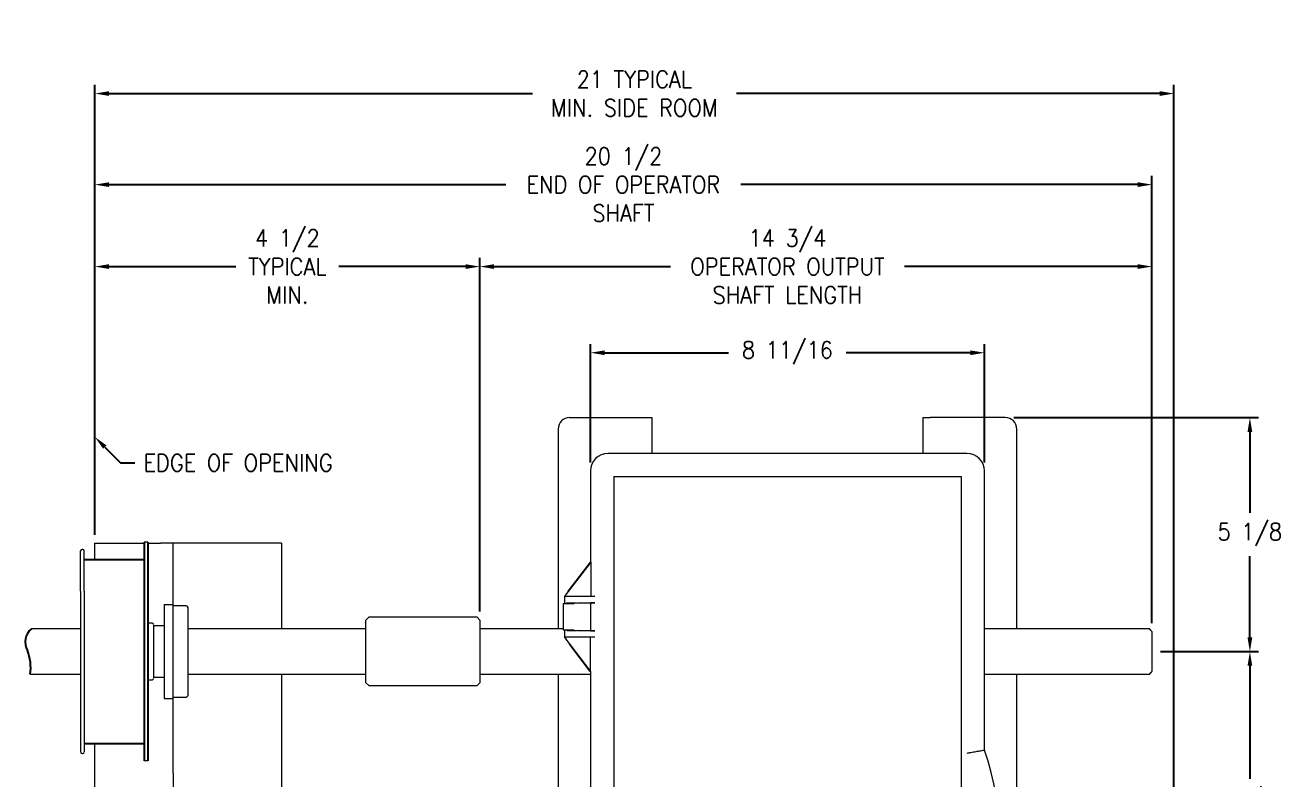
# Model space of a CAD drawing. Extents: x 2.2 to 51.7, y 8.3 to 42.6.
# Drawn here: x 2.2 to 29.89, y 26.03 to 42.56 of the extents above; entities that cross this region are included whole.
import ezdxf

# ---------------------------------------------------------------- set-up
doc = ezdxf.new("R2010")
doc.units = 0
doc.header["$LTSCALE"] = 0.5
doc.header["$MEASUREMENT"] = 0
doc.layers.get('Defpoints').update_dxf_attribs({"linetype": 'CONTINUOUS'})
doc.layers.add('DIM', color=1, linetype='CONTINUOUS')
doc.layers.add('OBJ', color=3, linetype='CONTINUOUS')
doc.styles.add('ROMANS', font='romans.shx', dxfattribs={"width": 0.9, "height": 0.375})
doc.dimstyles.new('GENIE', dxfattribs={"dimscale": 2, "dimtxt": 0.25, "dimasz": 0.156, "dimexe": 0.095, "dimexo": 0.0925, "dimgap": 0.095, "dimtad": 0, "dimtih": 1, "dimtoh": 1, "dimdec": 5, "dimzin": 4, "dimdsep": 46, "dimlunit": 5, "dimtxsty": 'ROMANS', "dimcen": 0.045, "dimadec": 0, "dimazin": 0, "dimtfac": 1, "dimtdec": 5, "dimtofl": 0, "dimtmove": 0, "dimatfit": 3, "dimfxl": 0, "dimfrac": 2, "dimtolj": 1, "dimtzin": 4, "dimarcsym": 0})

# ---------------------------------------------------------------- blocks, each defined once
blk = doc.blocks.new('*D15')
at = {"layer": 'Defpoints', "color": 0}
for p in [(12.177, 37.268), (3.727, 31.198), (12.177, 29.513)]:
    blk.add_point(p, dxfattribs=at)
at = {"layer": 'DIM', "color": 0, "lineweight": -2}
for p, q in [((3.727, 31.383), (3.727, 37.458)), ((12.177, 29.698), (12.177, 37.458)), ((4.039, 37.268), (6.821, 37.268)), ((11.865, 37.268), (9.082, 37.268))]:
    blk.add_line(p, q, dxfattribs=at)
at = {"layer": 'DIM', "color": 0}
for points in [[(4.039, 37.32), (4.039, 37.216), (3.727, 37.268)], [(11.865, 37.32), (11.865, 37.216), (12.177, 37.268)]]:
    blk.add_solid(points, dxfattribs=at)
at = {"layer": 'DIM', "color": 0, "insert": (7.952, 37.268), "char_height": 0.375, "attachment_point": 5, "style": 'ROMANS'}
blk.add_mtext('\\A1;4 1/2\\PTYPICAL\\PMIN.', dxfattribs=at)
blk = doc.blocks.new('*D31')
at = {"layer": 'Defpoints', "color": 0}
for p in [(26.927, 37.268), (12.177, 29.513), (26.927, 29.261)]:
    blk.add_point(p, dxfattribs=at)
at = {"layer": 'DIM', "color": 0, "lineweight": -2}
for p, q in [((12.177, 29.698), (12.177, 37.458)), ((26.927, 29.446), (26.927, 37.458)), ((12.489, 37.268), (16.358, 37.268)), ((26.615, 37.268), (21.495, 37.268))]:
    blk.add_line(p, q, dxfattribs=at)
at = {"layer": 'DIM', "color": 0}
for points in [[(12.489, 37.32), (12.489, 37.216), (12.177, 37.268)], [(26.615, 37.32), (26.615, 37.216), (26.927, 37.268)]]:
    blk.add_solid(points, dxfattribs=at)
at = {"layer": 'DIM', "color": 0, "insert": (18.927, 37.268), "char_height": 0.375, "attachment_point": 5, "style": 'ROMANS'}
blk.add_mtext('\\A1;14 3/4\\POPERATOR OUTPUT\\PSHAFT LENGTH', dxfattribs=at)
blk = doc.blocks.new('*D32')
at = {"layer": 'Defpoints', "color": 0}
for p in [(26.927, 39.066), (3.727, 31.198), (26.927, 31.198)]:
    blk.add_point(p, dxfattribs=at)
at = {"layer": 'DIM', "color": 0, "lineweight": -2}
for p, q in [((3.727, 31.383), (3.727, 39.256)), ((4.039, 39.066), (12.75, 39.066)), ((26.615, 39.066), (17.903, 39.066)), ((26.927, 31.383), (26.927, 39.256))]:
    blk.add_line(p, q, dxfattribs=at)
at = {"layer": 'DIM', "color": 0}
for points in [[(4.039, 39.118), (4.039, 39.014), (3.727, 39.066)], [(26.615, 39.118), (26.615, 39.014), (26.927, 39.066)]]:
    blk.add_solid(points, dxfattribs=at)
at = {"layer": 'DIM', "color": 0, "insert": (15.327, 39.066), "char_height": 0.375, "attachment_point": 5, "style": 'ROMANS'}
blk.add_mtext('\\A1;20 1/2\\PEND OF OPERATOR\\PSHAFT', dxfattribs=at)
blk = doc.blocks.new('*D33')
at = {"layer": 'Defpoints', "color": 0}
for p in [(23.25, 35.377), (14.603, 32.784), (23.25, 32.784)]:
    blk.add_point(p, dxfattribs=at)
at = {"layer": 'DIM', "color": 0, "lineweight": -2}
for p, q in [((14.603, 32.969), (14.603, 35.567)), ((23.25, 32.969), (23.25, 35.567)), ((14.915, 35.377), (17.636, 35.377)), ((22.938, 35.377), (20.217, 35.377))]:
    blk.add_line(p, q, dxfattribs=at)
at = {"layer": 'DIM', "color": 0}
for points in [[(14.915, 35.429), (14.915, 35.325), (14.603, 35.377)], [(22.938, 35.429), (22.938, 35.325), (23.25, 35.377)]]:
    blk.add_solid(points, dxfattribs=at)
at = {"layer": 'DIM', "color": 0, "insert": (18.927, 35.377), "char_height": 0.375, "attachment_point": 5, "style": 'ROMANS'}
blk.add_mtext('\\A1;8 11/16', dxfattribs=at)
blk = doc.blocks.new('*D35')
at = {"layer": 'Defpoints', "color": 0}
for p in [(27.409, 41.064), (3.727, 31.198), (27.409, 22.531)]:
    blk.add_point(p, dxfattribs=at)
at = {"layer": 'DIM', "color": 0, "lineweight": -2}
for p, q in [((3.727, 31.383), (3.727, 41.254)), ((27.409, 22.716), (27.409, 41.254)), ((4.039, 41.064), (13.329, 41.064)), ((27.097, 41.064), (17.807, 41.064))]:
    blk.add_line(p, q, dxfattribs=at)
at = {"layer": 'DIM', "color": 0}
for points in [[(4.039, 41.116), (4.039, 41.012), (3.727, 41.064)], [(27.097, 41.116), (27.097, 41.012), (27.409, 41.064)]]:
    blk.add_solid(points, dxfattribs=at)
at = {"layer": 'DIM', "color": 0, "insert": (15.568, 41.064), "char_height": 0.375, "attachment_point": 5, "style": 'ROMANS'}
blk.add_mtext('\\A1;21 TYPICAL\\PMIN. SIDE ROOM', dxfattribs=at)
blk = doc.blocks.new('*D36')
at = {"layer": 'Defpoints', "color": 0}
for p in [(26.927, 28.821), (27.409, 22.279), (29.076, 22.279)]:
    blk.add_point(p, dxfattribs=at)
at = {"layer": 'DIM', "color": 0, "lineweight": -2}
for p, q in [((27.112, 28.821), (29.266, 28.821)), ((29.076, 28.509), (29.076, 26.026)), ((29.076, 22.591), (29.076, 25.074)), ((27.594, 22.279), (29.266, 22.279))]:
    blk.add_line(p, q, dxfattribs=at)
at = {"layer": 'DIM', "color": 0}
for points in [[(29.024, 28.509), (29.128, 28.509), (29.076, 28.821)], [(29.024, 22.591), (29.128, 22.591), (29.076, 22.279)]]:
    blk.add_solid(points, dxfattribs=at)
at = {"layer": 'DIM', "color": 0, "insert": (29.076, 25.55), "char_height": 0.375, "attachment_point": 5, "style": 'ROMANS'}
blk.add_mtext('\\A1;6 9/16', dxfattribs=at)
blk = doc.blocks.new('*D39')
at = {"layer": 'Defpoints', "color": 0}
for p in [(23.708, 33.954), (27.112, 28.821), (29.076, 28.821)]:
    blk.add_point(p, dxfattribs=at)
at = {"layer": 'DIM', "color": 0, "lineweight": -2}
for p, q in [((23.893, 33.954), (29.266, 33.954)), ((29.076, 33.642), (29.076, 31.863)), ((29.076, 29.133), (29.076, 30.912)), ((27.297, 28.821), (29.266, 28.821))]:
    blk.add_line(p, q, dxfattribs=at)
at = {"layer": 'DIM', "color": 0}
for points in [[(29.024, 33.642), (29.128, 33.642), (29.076, 33.954)], [(29.024, 29.133), (29.128, 29.133), (29.076, 28.821)]]:
    blk.add_solid(points, dxfattribs=at)
at = {"layer": 'DIM', "color": 0, "insert": (29.076, 31.388), "char_height": 0.375, "attachment_point": 5, "style": 'ROMANS'}
blk.add_mtext('\\A1;5 1/8', dxfattribs=at)

msp = doc.modelspace()

# ---------------------------------------------------------------- linework, layer by layer
at = {"layer": 'DIM'}
for p, q in [((3.72652, 31.383085), (3.72652, 35.314936)), ((3.947172, 33.307148), (4.292645, 32.961783)), ((4.292645, 32.961783), (4.604645, 32.961783)), ((4.809034, 31.217932), (4.809034, 26.423598)), ((4.889027, 31.217932), (4.889027, 26.423598)), ((3.496287, 30.838359), (4.809034, 30.838359)), ((3.496287, 26.803171), (4.809034, 26.803171))]:
    msp.add_line(p, q, dxfattribs=at)
at = {"layer": 'DIM', "lineweight": 15}
for p, q in [((3.415037, 30.143782), (3.415037, 31.030736)), ((3.464034, 31.061928), (3.446031, 31.061928)), ((3.495029, 30.143782), (3.495029, 31.030736)), ((4.889027, 31.217932), (4.809034, 31.217932)), ((3.415037, 30.143782), (3.415037, 26.617655)), ((3.495029, 30.143782), (3.495029, 26.617655)), ((3.446031, 26.584924), (3.464034, 26.584924)), ((4.889027, 26.423598), (4.809034, 26.423598))]:
    msp.add_line(p, q, dxfattribs=at)
for centre, start, end in [((3.446029, 31.030928), 90, 180), ((3.464029, 31.030928), 0, 90), ((3.446029, 26.615928), 180, 270), ((3.464029, 26.615928), 270, 0)]:
    msp.add_arc(centre, 0.031, start, end, dxfattribs=at)
at = {"layer": 'DIM'}
msp.add_solid([(3.983936, 33.343923), (3.910408, 33.270373), (3.72652, 33.527731)], dxfattribs=at)
at = {"layer": 'OBJ', "linetype": 'Continuous', "lineweight": 15}
for p, q in [((14.145065, 33.953677), (15.947565, 33.953677)), ((15.947565, 33.953677), (15.947565, 33.904734)), ((15.947565, 33.904734), (15.947565, 33.170137)), ((21.905565, 33.953677), (22.058283, 33.953677)), ((21.905565, 33.904734), (21.905565, 33.953677)), ((21.905565, 33.170137), (21.905565, 33.904734)), ((22.145565, 33.953677), (22.058283, 33.953677)), ((23.708065, 33.953677), (22.145565, 33.953677)), ((13.895065, 33.703678), (13.895065, 29.320928)), ((23.958065, 29.320928), (23.958065, 33.703678)), ((22.864075, 33.170137), (14.989075, 33.170137)), ((14.603165, 32.784228), (14.603165, 30.780503)), ((23.249984, 26.661099), (23.249984, 32.784228)), ((15.114075, 32.659228), (15.114075, 16.659228)), ((15.114075, 32.659228), (22.739074, 32.659228)), ((22.739074, 32.659228), (22.739074, 24.996477)), ((14.608721, 30.784228), (14.039962, 30.043206)), ((14.147225, 30.18647), (14.605327, 30.783319)), ((14.603661, 30.783319), (14.604358, 30.784228)), ((14.603661, 30.784228), (14.603661, 30.783319)), ((14.607643, 30.784228), (14.603661, 30.784228)), ((14.605327, 30.783319), (14.603661, 30.783319)), ((14.608721, 30.784228), (14.607643, 30.784228)), ((14.608721, 30.784228), (14.608721, 30.034228)), ((14.114231, 30.144557), (14.146752, 30.18647)), ((14.146752, 30.185831), (14.114231, 30.143443)), ((14.146752, 30.185831), (14.147225, 30.18647)), ((14.147225, 30.18647), (14.146752, 30.18647)), ((14.146752, 30.18647), (14.146752, 30.185831)), ((14.033165, 30.034228), (14.033165, 29.871728)), ((14.033165, 30.034228), (14.059298, 30.034228)), ((14.039962, 30.043206), (14.039962, 30.034228)), ((14.059298, 30.034228), (14.700986, 30.034228)), ((14.114231, 30.143443), (14.114231, 30.144557)), ((14.246127, 29.871728), (14.008165, 29.871728)), ((14.103596, 29.885388), (14.700986, 29.891316)), ((14.603165, 29.886973), (14.321064, 29.884228)), ((14.607643, 29.889212), (14.603165, 29.886973)), ((14.603165, 29.886973), (14.603165, 29.281482)), ((14.008165, 29.296728), (14.246127, 29.296728)), ((14.033165, 29.296728), (14.033165, 29.134228)), ((14.059298, 29.134228), (14.033165, 29.134228)), ((14.039454, 29.125862), (14.039454, 29.134228)), ((14.039454, 29.125862), (14.602438, 28.384228)), ((14.700986, 29.134228), (14.059298, 29.134228)), ((14.700986, 29.27714), (14.103596, 29.283068)), ((14.321064, 29.284228), (14.603165, 29.281482)), ((14.603165, 29.281482), (14.607643, 29.279244)), ((14.607995, 28.384228), (14.607995, 29.134228)), ((26.926565, 29.260928), (26.926565, 28.381928)), ((14.599772, 28.384228), (14.146752, 28.981003)), ((13.895065, 28.321928), (13.895065, 22.590622)), ((14.599772, 28.384228), (14.602438, 28.384228)), ((14.607995, 28.384228), (14.602438, 28.384228)), ((14.603165, 28.384228), (14.603165, 20.930503)), ((23.958065, 23.016307), (23.958065, 28.321928))]:
    msp.add_line(p, q, dxfattribs=at)
at = {"layer": 'OBJ', "lineweight": 15}
for p, q in [((3.72652, 30.850101), (3.72652, 31.198427)), ((3.72652, 31.198427), (4.804153, 31.198427)), ((4.889027, 31.198427), (5.166531, 31.198427)), ((5.326534, 31.198427), (5.166531, 31.198427)), ((5.446532, 31.198427), (5.326534, 31.198427)), ((5.446532, 26.151078), (5.446532, 31.198427)), ((5.545522, 31.198427), (5.446532, 31.198427)), ((5.644532, 31.198427), (5.545522, 31.198427)), ((7.826531, 31.198427), (5.644532, 31.198427)), ((7.826531, 31.198427), (7.826531, 29.320928)), ((5.2484, 29.85522), (5.2484, 29.218924)), ((5.2484, 29.85522), (5.446532, 29.85522)), ((5.734023, 29.823925), (5.446532, 29.823925)), ((5.764023, 29.793269), (5.764023, 29.195176)), ((4.983868, 29.444483), (4.889027, 29.447797)), ((5.014037, 29.407125), (5.014037, 28.234406)), ((5.014037, 29.355132), (5.014037, 29.027401)), ((5.2484, 29.38593), (5.044036, 29.38593)), ((9.736565, 29.573426), (9.676567, 29.513427)), ((9.676567, 29.267246), (9.676567, 29.513427)), ((12.116565, 29.573426), (9.736565, 29.573426)), ((12.176564, 29.513427), (12.116565, 29.573426)), ((12.176564, 29.513427), (12.176564, 28.379606)), ((3.415037, 29.320928), (2.335658, 29.320928)), ((5.2484, 29.218924), (5.2484, 27.79106)), ((9.676567, 29.320928), (5.764023, 29.320928)), ((5.764023, 29.195176), (5.764023, 27.853058)), ((9.676567, 29.08449), (9.676567, 29.267246)), ((9.676567, 28.562362), (9.676567, 29.08449)), ((5.014037, 29.027401), (5.014037, 28.290997)), ((9.676567, 28.379606), (9.676567, 28.562362)), ((2.309103, 28.325924), (3.415037, 28.325924)), ((5.044036, 28.260932), (5.2484, 28.260932)), ((5.764023, 28.325924), (9.676567, 28.325924)), ((7.826531, 28.325924), (7.826531, 24.061712)), ((9.676567, 28.133425), (9.676567, 28.379606)), ((12.176564, 28.379606), (12.176564, 28.133425)), ((4.889027, 28.199065), (4.983868, 28.202379)), ((9.676567, 28.133425), (9.736565, 28.073426)), ((9.736565, 28.073426), (12.116565, 28.073426)), ((12.116565, 28.073426), (12.176564, 28.133425)), ((5.2484, 27.79106), (5.446532, 27.79106)), ((5.446532, 27.822927), (5.734023, 27.822927)), ((3.72652, 24.361387), (3.72652, 26.820593)), ((5.446532, 26.151078), (5.446532, 24.599799))]:
    msp.add_line(p, q, dxfattribs=at)
at = {"layer": 'OBJ', "linetype": 'Continuous', "lineweight": 15}
for centre, radius, start, end in [((14.145065, 33.703678), 0.25, 90, 180), ((23.708065, 33.703678), 0.25, 0, 90), ((14.989075, 32.784228), 0.385909, 90, 180), ((22.864075, 32.784228), 0.385909, 0, 90), ((17.58222, 24.659228), 6.010909, 340.5466288, 19.4533712)]:
    msp.add_arc(centre, radius, start, end, dxfattribs=at)
at = {"layer": 'OBJ', "lineweight": 15}
for centre, radius, start, end in [((5.734029, 29.793928), 0.03, 0, 90), ((4.982779, 29.41325), 0.03125, 0, 88), ((5.044029, 29.355928), 0.03, 90, 180), ((5.044029, 28.290928), 0.03, 180, 270), ((4.982779, 28.233606), 0.03125, 272, 0), ((5.734029, 27.852928), 0.03, 270, 0)]:
    msp.add_arc(centre, radius, start, end, dxfattribs=at)
at = {"layer": 'OBJ'}
for centre, radius, start, end in [((2.577319, 29.029705), 0.378432, 129.6862765, 209.7730507), ((1.29088, 28.468428), 1.028147, 352.0330341, 21.2931147)]:
    msp.add_arc(centre, radius, start, end, dxfattribs=at)
at = {"layer": 'OBJ', "linetype": 'Continuous', "lineweight": 15}
for centre, major_axis, ratio, start_param, end_param in [((14.153165, 30.192452), (0.124992, 0.166179), 0.008384536, 1.869457154, 2.692490846), ((14.153165, 29.884226), (0.142, 0), 0.008726868, 0.001044726, 1.927383421), ((14.982586, 29.889155), (0.375, 0), 0.008726868, 2.420268055, 3.124139361), ((14.153165, 28.974311), (-0.124992, 0.167957), 0.008359396, 0.439495111, 1.262528803), ((14.153165, 29.284229), (0.142, 0), 0.008726868, 4.355801886, 6.282140581), ((14.982586, 29.279301), (0.375, 0), 0.008726868, 3.159045946, 3.862917252)]:
    msp.add_ellipse(centre, major_axis=major_axis, ratio=ratio, start_param=start_param, end_param=end_param, dxfattribs=at)
for points in [[(14.008165, 29.871728), (14.008165, 29.296728)], [(14.008165, 29.320928), (12.176564, 29.320928)], [(26.866565, 29.320928), (23.249984, 29.320928)], [(26.926565, 29.260928), (26.866565, 29.320928)], [(12.176564, 28.321928), (14.603165, 28.321928)], [(23.249984, 28.321928), (26.866565, 28.321928)], [(26.866565, 28.321928), (26.926565, 28.381928)], [(23.249984, 26.661099), (23.245506, 26.660331)]]:
    msp.add_open_spline(points, degree=1, dxfattribs=at)
for points, knots in [([(14.103596, 29.885388), (14.095908, 29.883888), (14.080762, 29.880933), (14.066492, 29.872143), (14.05939, 29.868098), (14.059298, 29.868045)], [0, 0, 0, 0, 0.504390843, 0.99362052, 1, 1, 1, 1]), ([(14.059298, 29.30041), (14.05939, 29.300358), (14.062037, 29.29885), (14.069558, 29.294624), (14.083904, 29.286667), (14.096345, 29.284393), (14.103596, 29.283068)], [0, 0, 0, 0, 0.006377835, 0.184653573, 0.524794211, 1, 1, 1, 1]), ([(22.870563, 26.594969), (22.870993, 26.595045), (22.898161, 26.599861), (22.967165, 26.612046), (23.071161, 26.630238), (23.165954, 26.646659), (23.231132, 26.657868), (23.240714, 26.65951), (23.245506, 26.660331)], [0, 0, 0, 0, 0.002242651, 0.141619508, 0.359137067, 0.573675051, 0.786813026, 1, 1, 1, 1])]:
    msp.add_open_spline(points, degree=3, knots=knots, dxfattribs=at)

# ---------------------------------------------------------------- texts
at = {"layer": 'DIM', "insert": (4.794645, 33.149283), "char_height": 0.375, "attachment_point": 1, "style": 'ROMANS'}
msp.add_mtext('\\A1;EDGE OF OPENING', dxfattribs=at)

# ---------------------------------------------------------------- dimensions: what is measured, and where the dimension line sits
at = {"layer": 'DIM'}
for base, p1, p2, text, picture, middle in [((27.408765, 41.064385), (3.72652, 31.198427), (27.408765, 22.530622), '21 TYPICAL\\PMIN. SIDE ROOM', '*D35', (15.567642, 41.064385)), ((12.176564, 37.267943), (3.72652, 31.198427), (12.176564, 29.513427), '4 1/2\\PTYPICAL\\PMIN.', '*D15', (7.951542, 37.267943)), ((23.249984, 35.377039), (14.603165, 32.784228), (23.249984, 32.784228), '8 11/16', '*D33', (18.926574, 35.377039))]:
    dim = msp.add_linear_dim(base=base, p1=p1, p2=p2, text=text, dimstyle='GENIE', dxfattribs=at)
    dim.commit()
    dim.dimension.update_dxf_attribs({"geometry": picture, "text_midpoint": middle})
for base, p1, p2, text, picture, middle in [((26.926565, 39.0662), (3.72652, 31.198427), (26.926565, 31.198427), '20 1/2\\PEND OF OPERATOR\\PSHAFT', '*D32', (15.326543, 39.0662)), ((26.926565, 37.267943), (12.176564, 29.513427), (26.926565, 29.260928), '<>\\POPERATOR OUTPUT\\PSHAFT LENGTH', '*D31', (18.926564, 37.267943))]:
    dim = msp.add_linear_dim(base=base, p1=p1, p2=p2, text=text, dimstyle='GENIE', dxfattribs=at)
    dim.commit()
    dim.dimension.update_dxf_attribs({"geometry": picture, "text_midpoint": middle, "dimtype": 160})
dim = msp.add_linear_dim(base=(29.075509, 28.821428), p1=(23.708065, 33.953678), p2=(27.111565, 28.821428), angle=90, dimstyle='GENIE', dxfattribs=at)
dim.commit()
dim.dimension.update_dxf_attribs({"geometry": '*D39', "text_midpoint": (29.075509, 31.387553)})
dim = msp.add_linear_dim(base=(29.075509, 22.278622), p1=(26.926565, 28.821428), p2=(27.408765, 22.278622), angle=90, dimstyle='GENIE', override={"dimdec": 4}, dxfattribs=at)
dim.commit()
dim.dimension.update_dxf_attribs({"geometry": '*D36', "text_midpoint": (29.075509, 25.550025)})

doc.saveas('drawing.dxf')
